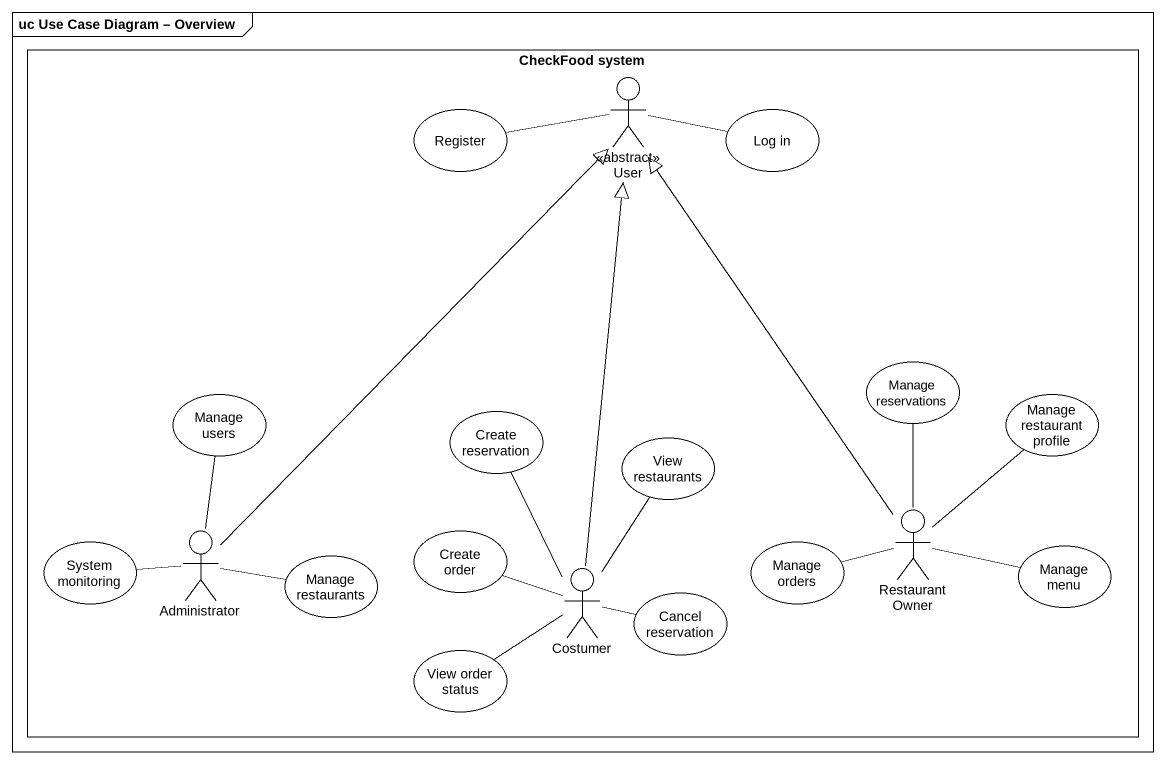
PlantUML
@startuml
mainframe uc Use Case Diagram – Overview
rectangle "CheckFood system" as CheckFood_system {
  usecase Register
  actor User <<abstract>>
  usecase "Log in" as Log_in
  usecase "Manage users" as Manage_users
  usecase "Manage reservations" as Manage_reservations
  usecase "Manage restaurant profile" as Manage_restaurant_profile
  usecase "Create reservation" as Create_reservation
  usecase "View restaurants" as View_restaurants
  actor "Restaurant Owner" as Restaurant_Owner
  usecase "System monitoring" as System_monitoring
  actor Administrator
  usecase "Manage restaurants" as Manage_restaurants
  usecase "Create order" as Create_order
  actor Costumer
  usecase "Manage orders" as Manage_orders
  usecase "Manage menu" as Manage_menu
  usecase "Cancel reservation" as Cancel_reservation
  usecase "View order status" as View_order_status
}
User -left- Register
User -right- Log_in
Restaurant_Owner -up-|> User
Restaurant_Owner -up- Manage_reservations
Restaurant_Owner -up- Manage_restaurant_profile
Restaurant_Owner -left- Manage_orders
Restaurant_Owner -right- Manage_menu
Administrator -up-|> User
Administrator -up- Manage_users
Administrator -left- System_monitoring
Administrator -right- Manage_restaurants
Costumer -up-|> User
Costumer -up- Create_reservation
Costumer -up- View_restaurants
Costumer -left- Create_order
Costumer -right- Cancel_reservation
Costumer -left- View_order_status
@enduml
